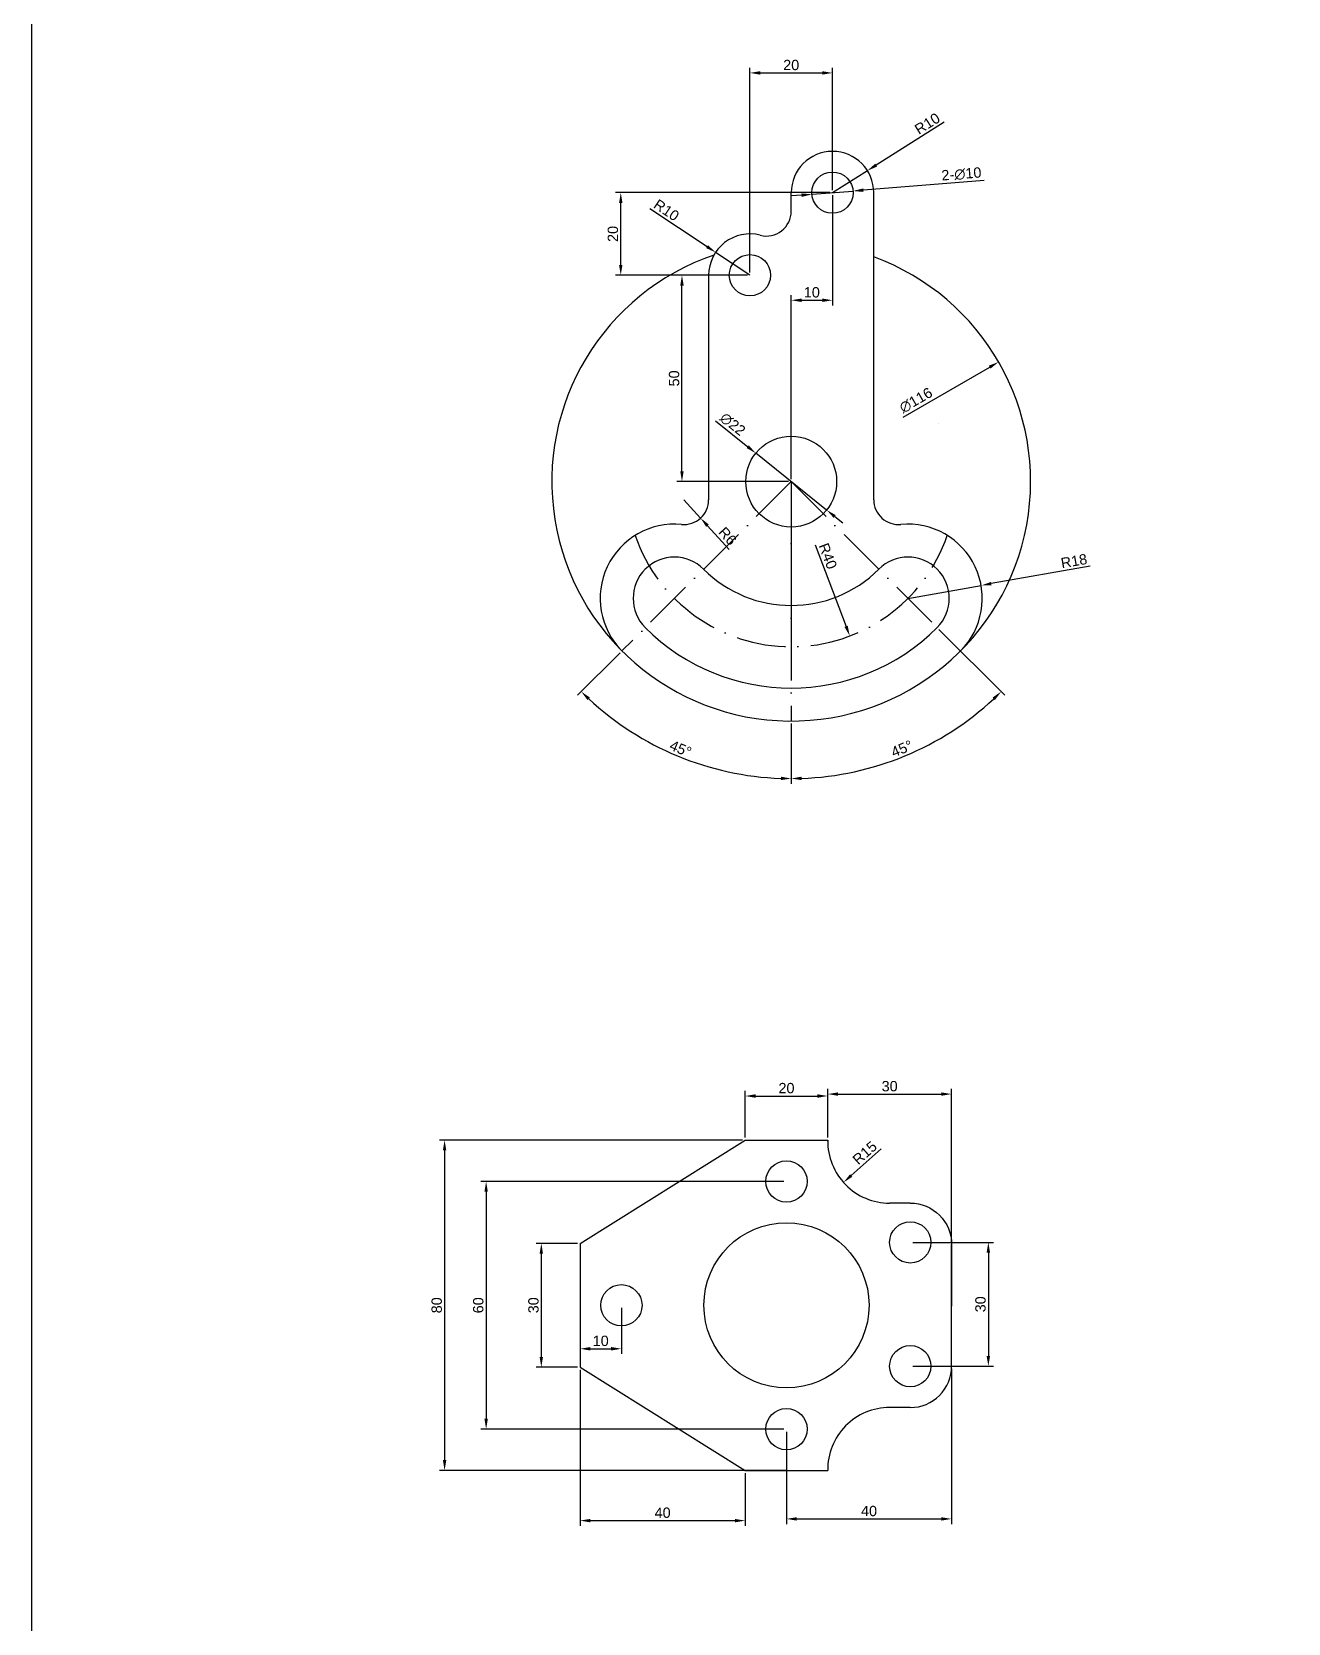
# Model space of a CAD drawing. Header units: millimetres. Extents: x 2016 to 2627, y 1255 to 2415.
# Drawn here: x 2016.5 to 2320.9, y 1773.8 to 2159.3 of the extents above; entities that cross this region are included whole.
import ezdxf

# ---------------------------------------------------------------- set-up
doc = ezdxf.new("R2010")
doc.units = ezdxf.units.MM
doc.linetypes.add('ACAD_ISO10W100', pattern=[18, 12, -3, 0, -3])
doc.styles.get("Standard").update_dxf_attribs({"font": 'arial.ttf'})
doc.dimstyles.new('ISO-25', dxfattribs={"dimtxt": 2.5, "dimasz": 2.5, "dimexe": 1.25, "dimexo": 0.625, "dimtad": 1, "dimtxsty": 'Standard', "dimcen": 2.5, "dimadec": 0, "dimazin": 0, "dimtfac": 1, "dimtmove": 0, "dimatfit": 3, "dimfxl": 1, "dimarcsym": 0})

# ---------------------------------------------------------------- blocks, each defined once
blk = doc.blocks.new('*D3')
at = {"color": 0, "lineweight": -2, "transparency": 16777216}
blk.add_line((2227.56, 2066.01), (2248.55, 2078.11), dxfattribs=at)
at = {"color": 0, "transparency": 16777216}
blk.add_solid([(2248.34, 2078.47), (2248.75, 2077.75), (2250.71, 2079.36)], dxfattribs=at)
at = {"layer": 'Defpoints', "color": 0, "transparency": 16777216}
for p in [(2250.71, 2079.36), (2150.23, 2021.4)]:
    blk.add_point(p, dxfattribs=at)
at = {"color": 0, "transparency": 16777216, "insert": (2230.69, 2070.08), "char_height": 2.5, "attachment_point": 5, "rotation": 29.9766}
blk.add_mtext('∅116', dxfattribs=at)
blk = doc.blocks.new('*D4')
at = {"color": 0, "lineweight": -2, "transparency": 16777216}
for p, q in [((2182.12, 2065.09), (2189.94, 2058.82)), ((2209.05, 2043.5), (2191.89, 2057.26)), ((2211, 2041.93), (2212.95, 2040.37))]:
    blk.add_line(p, q, dxfattribs=at)
at = {"color": 0, "transparency": 16777216}
for points in [[(2190.2, 2059.15), (2189.68, 2058.5), (2191.89, 2057.26)], [(2211.26, 2042.26), (2210.74, 2041.61), (2209.05, 2043.5)]]:
    blk.add_solid(points, dxfattribs=at)
at = {"layer": 'Defpoints', "color": 0, "transparency": 16777216}
for p in [(2191.89, 2057.26), (2209.05, 2043.5)]:
    blk.add_point(p, dxfattribs=at)
at = {"color": 0, "transparency": 16777216, "insert": (2186.28, 2064.28), "char_height": 2.5, "attachment_point": 5, "rotation": 321.2787}
blk.add_mtext('∅22', dxfattribs=at)
blk = doc.blocks.new('*D5')
at = {"color": 0, "lineweight": -2, "transparency": 16777216}
for p, q in [((2210.47, 2119.75), (2210.47, 2093.07)), ((2200.47, 2051), (2200.47, 2095.57)), ((2202.97, 2094.32), (2207.97, 2094.32))]:
    blk.add_line(p, q, dxfattribs=at)
at = {"color": 0, "transparency": 16777216}
for points in [[(2202.97, 2094.73), (2202.97, 2093.9), (2200.47, 2094.32)], [(2207.97, 2094.73), (2207.97, 2093.9), (2210.47, 2094.32)]]:
    blk.add_solid(points, dxfattribs=at)
at = {"layer": 'Defpoints', "color": 0, "transparency": 16777216}
for p in [(2210.47, 2120.38), (2210.47, 2094.32), (2200.47, 2050.38)]:
    blk.add_point(p, dxfattribs=at)
at = {"color": 0, "transparency": 16777216, "insert": (2205.47, 2096.22), "char_height": 2.5, "attachment_point": 5}
blk.add_mtext('10', dxfattribs=at)
blk = doc.blocks.new('*D6')
at = {"color": 0, "lineweight": -2, "transparency": 16777216}
for p, q in [((2189.84, 2100.38), (2172.75, 2100.38)), ((2174, 2052.88), (2174, 2097.88)), ((2199.84, 2050.38), (2172.75, 2050.38))]:
    blk.add_line(p, q, dxfattribs=at)
at = {"color": 0, "transparency": 16777216}
for points in [[(2173.59, 2097.88), (2174.42, 2097.88), (2174, 2100.38)], [(2173.59, 2052.88), (2174.42, 2052.88), (2174, 2050.38)]]:
    blk.add_solid(points, dxfattribs=at)
at = {"layer": 'Defpoints', "color": 0, "transparency": 16777216}
for p in [(2174, 2100.38), (2190.47, 2100.38), (2200.47, 2050.38)]:
    blk.add_point(p, dxfattribs=at)
at = {"color": 0, "transparency": 16777216, "insert": (2172.1, 2075.38), "char_height": 2.5, "attachment_point": 5, "rotation": 90}
blk.add_mtext('50', dxfattribs=at)
blk = doc.blocks.new('*D7')
at = {"color": 0, "lineweight": -2, "transparency": 16777216}
for p, q in [((2190.47, 2101), (2190.47, 2150.64)), ((2192.97, 2149.39), (2207.97, 2149.39)), ((2210.47, 2121), (2210.47, 2150.64))]:
    blk.add_line(p, q, dxfattribs=at)
at = {"color": 0, "transparency": 16777216}
for points in [[(2192.97, 2149.81), (2192.97, 2148.97), (2190.47, 2149.39)], [(2207.97, 2149.81), (2207.97, 2148.97), (2210.47, 2149.39)]]:
    blk.add_solid(points, dxfattribs=at)
at = {"layer": 'Defpoints', "color": 0, "transparency": 16777216}
for p in [(2210.47, 2149.39), (2210.47, 2120.38), (2190.47, 2100.38)]:
    blk.add_point(p, dxfattribs=at)
at = {"color": 0, "transparency": 16777216, "insert": (2200.47, 2151.29), "char_height": 2.5, "attachment_point": 5}
blk.add_mtext('20', dxfattribs=at)
blk = doc.blocks.new('*D8')
at = {"color": 0, "lineweight": -2, "transparency": 16777216}
for p, q in [((2237.5, 2137.42), (2221.04, 2127.04)), ((2210.47, 2120.38), (2218.93, 2125.71))]:
    blk.add_line(p, q, dxfattribs=at)
at = {"color": 0, "transparency": 16777216}
blk.add_solid([(2220.82, 2127.4), (2221.27, 2126.69), (2218.93, 2125.71)], dxfattribs=at)
at = {"layer": 'Defpoints', "color": 0, "transparency": 16777216}
for p in [(2218.93, 2125.71), (2210.47, 2120.38)]:
    blk.add_point(p, dxfattribs=at)
at = {"color": 0, "transparency": 16777216, "insert": (2233.44, 2137.1), "char_height": 2.5, "attachment_point": 5, "rotation": 32.2251}
blk.add_mtext('R10', dxfattribs=at)
blk = doc.blocks.new('*D9')
at = {"color": 0, "lineweight": -2, "transparency": 16777216}
for p, q in [((2205.49, 2119.98), (2215.45, 2120.78)), ((2247.19, 2123.32), (2217.95, 2120.98)), ((2202.99, 2119.78), (2200.5, 2119.58))]:
    blk.add_line(p, q, dxfattribs=at)
at = {"color": 0, "transparency": 16777216}
for points in [[(2217.91, 2121.39), (2217.98, 2120.56), (2215.45, 2120.78)], [(2202.96, 2120.19), (2203.03, 2119.36), (2205.49, 2119.98)]]:
    blk.add_solid(points, dxfattribs=at)
at = {"layer": 'Defpoints', "color": 0, "transparency": 16777216}
for p in [(2215.45, 2120.78), (2205.49, 2119.98)]:
    blk.add_point(p, dxfattribs=at)
at = {"color": 0, "transparency": 16777216, "insert": (2241.71, 2124.86), "char_height": 2.5, "attachment_point": 5, "rotation": 4.5828}
blk.add_mtext('2-∅10', dxfattribs=at)
blk = doc.blocks.new('*D10')
at = {"color": 0, "lineweight": -2, "transparency": 16777216}
for p, q in [((2166.18, 2116.56), (2180.07, 2107.31)), ((2190.47, 2100.38), (2182.15, 2105.92))]:
    blk.add_line(p, q, dxfattribs=at)
at = {"color": 0, "transparency": 16777216}
blk.add_solid([(2180.3, 2107.66), (2179.84, 2106.96), (2182.15, 2105.92)], dxfattribs=at)
at = {"layer": 'Defpoints', "color": 0, "transparency": 16777216}
for p in [(2182.15, 2105.92), (2190.47, 2100.38)]:
    blk.add_point(p, dxfattribs=at)
at = {"color": 0, "transparency": 16777216, "insert": (2170.24, 2116.14), "char_height": 2.5, "attachment_point": 5, "rotation": 326.3331}
blk.add_mtext('R10', dxfattribs=at)
blk = doc.blocks.new('*D11')
at = {"color": 0, "lineweight": -2, "transparency": 16777216}
blk.add_line((2206.29, 2035.04), (2213.77, 2015.32), dxfattribs=at)
at = {"color": 0, "transparency": 16777216}
blk.add_solid([(2214.16, 2015.47), (2213.38, 2015.17), (2214.66, 2012.98)], dxfattribs=at)
at = {"layer": 'Defpoints', "color": 0, "transparency": 16777216}
for p in [(2200.47, 2050.38), (2214.66, 2012.98)]:
    blk.add_point(p, dxfattribs=at)
at = {"color": 0, "transparency": 16777216, "insert": (2209.35, 2032.34), "char_height": 2.5, "attachment_point": 5, "rotation": 290.7765}
blk.add_mtext('R40', dxfattribs=at)
blk = doc.blocks.new('*D12')
at = {"color": 0, "lineweight": -2, "transparency": 16777216}
for p, q in [((2159.02, 2008.92), (2148.72, 1998.63)), ((2200.47, 1991.75), (2200.47, 1977.19))]:
    blk.add_line(p, q, dxfattribs=at)
blk.add_arc((2200.47, 2050.38), 71.94, 226.9912, 268.0088, dxfattribs=at)
at = {"color": 0, "transparency": 16777216}
for points in [[(2151.11, 1997.47), (2151.69, 1998.07), (2149.6, 1999.51)], [(2197.98, 1978.9), (2197.96, 1978.07), (2200.47, 1978.44)]]:
    blk.add_solid(points, dxfattribs=at)
at = {"layer": 'Defpoints', "color": 0, "transparency": 16777216}
for p in [(2200.47, 2050.38), (2200.47, 2050.38), (2159.46, 2009.37), (2200.47, 1992.38), (2164.5, 1988.08)]:
    blk.add_point(p, dxfattribs=at)
at = {"color": 0, "transparency": 16777216, "insert": (2173.67, 1985.67), "char_height": 2.5, "attachment_point": 5, "rotation": 337.5}
blk.add_mtext('45°', dxfattribs=at)
blk = doc.blocks.new('*D13')
at = {"color": 0, "lineweight": -2, "transparency": 16777216}
for p, q in [((2236.27, 2014.58), (2252.22, 1998.63)), ((2200.47, 1991.75), (2200.47, 1977.19))]:
    blk.add_line(p, q, dxfattribs=at)
blk.add_arc((2200.47, 2050.38), 71.94, 271.9912, 313.0088, dxfattribs=at)
at = {"color": 0, "transparency": 16777216}
for points in [[(2249.25, 1998.07), (2249.83, 1997.47), (2251.34, 1999.51)], [(2202.98, 1978.07), (2202.96, 1978.9), (2200.47, 1978.44)]]:
    blk.add_solid(points, dxfattribs=at)
at = {"layer": 'Defpoints', "color": 0, "transparency": 16777216}
for p in [(2200.47, 2050.38), (2200.47, 2050.38), (2235.83, 2015.02), (2200.47, 1992.38), (2219.09, 1980.89)]:
    blk.add_point(p, dxfattribs=at)
at = {"color": 0, "transparency": 16777216, "insert": (2227.27, 1985.67), "char_height": 2.5, "attachment_point": 5, "rotation": 22.5}
blk.add_mtext('45°', dxfattribs=at)
blk = doc.blocks.new('*D14')
at = {"color": 0, "lineweight": -2, "transparency": 16777216}
for p, q in [((2272.87, 2029.89), (2248.94, 2025.66)), ((2228.75, 2022.09), (2246.48, 2025.22))]:
    blk.add_line(p, q, dxfattribs=at)
at = {"color": 0, "transparency": 16777216}
blk.add_solid([(2248.87, 2026.07), (2249.01, 2025.25), (2246.48, 2025.22)], dxfattribs=at)
at = {"layer": 'Defpoints', "color": 0, "transparency": 16777216}
for p in [(2246.48, 2025.22), (2228.75, 2022.09)]:
    blk.add_point(p, dxfattribs=at)
at = {"color": 0, "transparency": 16777216, "insert": (2268.98, 2031.13), "char_height": 2.5, "attachment_point": 5, "rotation": 10.0155}
blk.add_mtext('R18', dxfattribs=at)
blk = doc.blocks.new('*D15')
at = {"color": 0, "lineweight": -2, "transparency": 16777216}
for p, q in [((2174.47, 2045.99), (2178.51, 2041.55)), ((2185.42, 2033.94), (2180.19, 2039.7))]:
    blk.add_line(p, q, dxfattribs=at)
at = {"color": 0, "transparency": 16777216}
blk.add_solid([(2180.5, 2039.98), (2179.88, 2039.42), (2178.51, 2041.55)], dxfattribs=at)
at = {"layer": 'Defpoints', "color": 0, "transparency": 16777216}
for p in [(2174.47, 2045.99), (2178.51, 2041.55)]:
    blk.add_point(p, dxfattribs=at)
at = {"color": 0, "transparency": 16777216, "insert": (2185.05, 2037.17), "char_height": 2.5, "attachment_point": 5, "rotation": 312.2688}
blk.add_mtext('R6', dxfattribs=at)
blk = doc.blocks.new('*D16')
at = {"color": 0, "lineweight": -2, "transparency": 16777216}
for p, q in [((2209.84, 2120.38), (2157.92, 2120.38)), ((2159.17, 2102.88), (2159.17, 2117.88)), ((2189.84, 2100.38), (2157.92, 2100.38))]:
    blk.add_line(p, q, dxfattribs=at)
at = {"color": 0, "transparency": 16777216}
for points in [[(2158.76, 2117.88), (2159.59, 2117.88), (2159.17, 2120.38)], [(2158.76, 2102.88), (2159.59, 2102.88), (2159.17, 2100.38)]]:
    blk.add_solid(points, dxfattribs=at)
at = {"layer": 'Defpoints', "color": 0, "transparency": 16777216}
for p in [(2159.17, 2120.38), (2210.47, 2120.38), (2190.47, 2100.38)]:
    blk.add_point(p, dxfattribs=at)
at = {"color": 0, "transparency": 16777216, "insert": (2157.27, 2110.38), "char_height": 2.5, "attachment_point": 5, "rotation": 90}
blk.add_mtext('20', dxfattribs=at)
blk = doc.blocks.new('*D31')
at = {"color": 0, "linetype": 'ByBlock', "lineweight": -2, "transparency": 16777216}
for p, q in [((2188.69, 1890.84), (2115.24, 1890.84)), ((2116.49, 1888.34), (2116.49, 1813.34)), ((2188.69, 1810.84), (2115.24, 1810.84))]:
    blk.add_line(p, q, dxfattribs=at)
at = {"color": 0, "linetype": 'ByBlock', "transparency": 16777216}
for points in [[(2116.08, 1888.34), (2116.91, 1888.34), (2116.49, 1890.84)], [(2116.08, 1813.34), (2116.91, 1813.34), (2116.49, 1810.84)]]:
    blk.add_solid(points, dxfattribs=at)
at = {"layer": 'Defpoints', "color": 0, "linetype": 'ByBlock', "transparency": 16777216}
for p in [(2189.32, 1890.84), (2116.49, 1810.84), (2189.32, 1810.84)]:
    blk.add_point(p, dxfattribs=at)
at = {"color": 0, "linetype": 'ByBlock', "transparency": 16777216, "insert": (2114.59, 1850.84), "char_height": 2.5, "attachment_point": 5, "rotation": 90}
blk.add_mtext('80', dxfattribs=at)
blk = doc.blocks.new('*D32')
at = {"color": 0, "linetype": 'ByBlock', "lineweight": -2, "transparency": 16777216}
for p, q in [((2148.69, 1865.84), (2138.68, 1865.84)), ((2139.93, 1863.34), (2139.93, 1838.34)), ((2148.69, 1835.84), (2138.68, 1835.84))]:
    blk.add_line(p, q, dxfattribs=at)
at = {"color": 0, "linetype": 'ByBlock', "transparency": 16777216}
for points in [[(2139.51, 1863.34), (2140.34, 1863.34), (2139.93, 1865.84)], [(2139.51, 1838.34), (2140.34, 1838.34), (2139.93, 1835.84)]]:
    blk.add_solid(points, dxfattribs=at)
at = {"layer": 'Defpoints', "color": 0, "linetype": 'ByBlock', "transparency": 16777216}
for p in [(2149.32, 1865.84), (2139.93, 1835.84), (2149.32, 1835.84)]:
    blk.add_point(p, dxfattribs=at)
at = {"color": 0, "linetype": 'ByBlock', "transparency": 16777216, "insert": (2138.03, 1850.84), "char_height": 2.5, "attachment_point": 5, "rotation": 90}
blk.add_mtext('30', dxfattribs=at)
blk = doc.blocks.new('*D33')
at = {"color": 0, "linetype": 'ByBlock', "lineweight": -2, "transparency": 16777216}
for p, q in [((2198.69, 1880.84), (2125.31, 1880.84)), ((2126.56, 1878.34), (2126.56, 1823.34)), ((2198.69, 1820.84), (2125.31, 1820.84))]:
    blk.add_line(p, q, dxfattribs=at)
at = {"color": 0, "linetype": 'ByBlock', "transparency": 16777216}
for points in [[(2126.14, 1878.34), (2126.97, 1878.34), (2126.56, 1880.84)], [(2126.14, 1823.34), (2126.97, 1823.34), (2126.56, 1820.84)]]:
    blk.add_solid(points, dxfattribs=at)
at = {"layer": 'Defpoints', "color": 0, "linetype": 'ByBlock', "transparency": 16777216}
for p in [(2199.32, 1880.84), (2126.56, 1820.84), (2199.32, 1820.84)]:
    blk.add_point(p, dxfattribs=at)
at = {"color": 0, "linetype": 'ByBlock', "transparency": 16777216, "insert": (2124.66, 1850.84), "char_height": 2.5, "attachment_point": 5, "rotation": 90}
blk.add_mtext('60', dxfattribs=at)
blk = doc.blocks.new('*D34')
at = {"color": 0, "linetype": 'ByBlock', "lineweight": -2, "transparency": 16777216}
for p, q in [((2229.94, 1866.08), (2249.48, 1866.08)), ((2248.23, 1863.58), (2248.23, 1838.58)), ((2229.94, 1836.08), (2249.48, 1836.08))]:
    blk.add_line(p, q, dxfattribs=at)
at = {"color": 0, "linetype": 'ByBlock', "transparency": 16777216}
for points in [[(2247.81, 1863.58), (2248.65, 1863.58), (2248.23, 1866.08)], [(2247.81, 1838.58), (2248.65, 1838.58), (2248.23, 1836.08)]]:
    blk.add_solid(points, dxfattribs=at)
at = {"layer": 'Defpoints', "color": 0, "linetype": 'ByBlock', "transparency": 16777216}
for p in [(2229.32, 1866.08), (2229.32, 1836.08), (2248.23, 1836.08)]:
    blk.add_point(p, dxfattribs=at)
at = {"color": 0, "linetype": 'ByBlock', "transparency": 16777216, "insert": (2246.33, 1851.08), "char_height": 2.5, "attachment_point": 5, "rotation": 90}
blk.add_mtext('30', dxfattribs=at)
blk = doc.blocks.new('*D36')
at = {"color": 0, "linetype": 'ByBlock', "lineweight": -2, "transparency": 16777216}
blk.add_line((2222.26, 1888.76), (2214.99, 1882.27), dxfattribs=at)
at = {"color": 0, "linetype": 'ByBlock', "transparency": 16777216}
blk.add_solid([(2214.72, 1882.58), (2215.27, 1881.96), (2213.13, 1880.6)], dxfattribs=at)
at = {"layer": 'Defpoints', "color": 0, "linetype": 'ByBlock', "transparency": 16777216}
for p in [(2224.32, 1890.59), (2213.13, 1880.6)]:
    blk.add_point(p, dxfattribs=at)
at = {"color": 0, "linetype": 'ByBlock', "transparency": 16777216, "insert": (2218.29, 1887.76), "char_height": 2.5, "attachment_point": 5, "rotation": 41.7511}
blk.add_mtext('R15', dxfattribs=at)
blk = doc.blocks.new('*D37')
at = {"color": 0, "linetype": 'ByBlock', "lineweight": -2, "transparency": 16777216}
for p, q in [((2239.32, 1835.46), (2239.32, 1797.84)), ((2199.32, 1820.21), (2199.32, 1797.84)), ((2201.82, 1799.09), (2236.82, 1799.09))]:
    blk.add_line(p, q, dxfattribs=at)
at = {"color": 0, "linetype": 'ByBlock', "transparency": 16777216}
for points in [[(2201.82, 1799.5), (2201.82, 1798.67), (2199.32, 1799.09)], [(2236.82, 1799.5), (2236.82, 1798.67), (2239.32, 1799.09)]]:
    blk.add_solid(points, dxfattribs=at)
at = {"layer": 'Defpoints', "color": 0, "linetype": 'ByBlock', "transparency": 16777216}
for p in [(2239.32, 1836.08), (2199.32, 1820.84), (2239.32, 1799.09)]:
    blk.add_point(p, dxfattribs=at)
at = {"color": 0, "linetype": 'ByBlock', "transparency": 16777216, "insert": (2219.32, 1800.99), "char_height": 2.5, "attachment_point": 5}
blk.add_mtext('40', dxfattribs=at)
blk = doc.blocks.new('*D38')
at = {"color": 0, "linetype": 'ByBlock', "lineweight": -2, "transparency": 16777216}
for p, q in [((2209.32, 1891.46), (2209.32, 1903.26)), ((2211.82, 1902.01), (2236.82, 1902.01)), ((2239.32, 1866.22), (2239.32, 1903.26))]:
    blk.add_line(p, q, dxfattribs=at)
at = {"color": 0, "linetype": 'ByBlock', "transparency": 16777216}
for points in [[(2211.82, 1902.42), (2211.82, 1901.59), (2209.32, 1902.01)], [(2236.82, 1902.42), (2236.82, 1901.59), (2239.32, 1902.01)]]:
    blk.add_solid(points, dxfattribs=at)
at = {"layer": 'Defpoints', "color": 0, "linetype": 'ByBlock', "transparency": 16777216}
for p in [(2239.32, 1902.01), (2209.32, 1890.84), (2239.32, 1865.59)]:
    blk.add_point(p, dxfattribs=at)
at = {"color": 0, "linetype": 'ByBlock', "transparency": 16777216, "insert": (2224.32, 1903.91), "char_height": 2.5, "attachment_point": 5}
blk.add_mtext('30', dxfattribs=at)
blk = doc.blocks.new('*D39')
at = {"color": 0, "linetype": 'ByBlock', "lineweight": -2, "transparency": 16777216}
for p, q in [((2189.32, 1891.46), (2189.32, 1902.79)), ((2191.82, 1901.54), (2206.82, 1901.54)), ((2209.32, 1891.46), (2209.32, 1902.79))]:
    blk.add_line(p, q, dxfattribs=at)
at = {"color": 0, "linetype": 'ByBlock', "transparency": 16777216}
for points in [[(2191.82, 1901.96), (2191.82, 1901.12), (2189.32, 1901.54)], [(2206.82, 1901.96), (2206.82, 1901.12), (2209.32, 1901.54)]]:
    blk.add_solid(points, dxfattribs=at)
at = {"layer": 'Defpoints', "color": 0, "linetype": 'ByBlock', "transparency": 16777216}
for p in [(2209.32, 1901.54), (2189.32, 1890.84), (2209.32, 1890.84)]:
    blk.add_point(p, dxfattribs=at)
at = {"color": 0, "linetype": 'ByBlock', "transparency": 16777216, "insert": (2199.32, 1903.44), "char_height": 2.5, "attachment_point": 5}
blk.add_mtext('20', dxfattribs=at)
blk = doc.blocks.new('*D40')
at = {"color": 0, "linetype": 'ByBlock', "lineweight": -2, "transparency": 16777216}
for p, q in [((2149.32, 1850.21), (2149.32, 1839.06)), ((2159.32, 1850.21), (2159.32, 1839.06)), ((2151.82, 1840.31), (2156.82, 1840.31))]:
    blk.add_line(p, q, dxfattribs=at)
at = {"color": 0, "linetype": 'ByBlock', "transparency": 16777216}
for points in [[(2151.82, 1840.73), (2151.82, 1839.89), (2149.32, 1840.31)], [(2156.82, 1840.73), (2156.82, 1839.89), (2159.32, 1840.31)]]:
    blk.add_solid(points, dxfattribs=at)
at = {"layer": 'Defpoints', "color": 0, "linetype": 'ByBlock', "transparency": 16777216}
for p in [(2149.32, 1850.84), (2159.32, 1850.84), (2159.32, 1840.31)]:
    blk.add_point(p, dxfattribs=at)
at = {"color": 0, "linetype": 'ByBlock', "transparency": 16777216, "insert": (2154.32, 1842.21), "char_height": 2.5, "attachment_point": 5}
blk.add_mtext('10', dxfattribs=at)
blk = doc.blocks.new('*D42')
at = {"color": 0, "linetype": 'ByBlock', "lineweight": -2, "transparency": 16777216}
for p, q in [((2149.32, 1835.21), (2149.32, 1797.43)), ((2189.32, 1810.21), (2189.32, 1797.43)), ((2151.82, 1798.68), (2186.82, 1798.68))]:
    blk.add_line(p, q, dxfattribs=at)
at = {"color": 0, "linetype": 'ByBlock', "transparency": 16777216}
for points in [[(2151.82, 1799.09), (2151.82, 1798.26), (2149.32, 1798.68)], [(2186.82, 1799.09), (2186.82, 1798.26), (2189.32, 1798.68)]]:
    blk.add_solid(points, dxfattribs=at)
at = {"layer": 'Defpoints', "color": 0, "linetype": 'ByBlock', "transparency": 16777216}
for p in [(2149.32, 1835.84), (2189.32, 1810.84), (2189.32, 1798.68)]:
    blk.add_point(p, dxfattribs=at)
at = {"color": 0, "linetype": 'ByBlock', "transparency": 16777216, "insert": (2169.32, 1800.58), "char_height": 2.5, "attachment_point": 5}
blk.add_mtext('40', dxfattribs=at)

msp = doc.modelspace()

# ---------------------------------------------------------------- linework, layer by layer
for points in [[(2016.491, 2414.846), (2626.697, 2414.846), (2626.697, 1255.302), (2016.491, 1255.302)], [(2236.262, 2064.42), (2236.262, 2064.42)]]:
    msp.add_lwpolyline(points, close=True)
for points in [[(2200.47, 2115.871), (2200.47, 2120.379)], [(2220.47, 2050.379), (2220.47, 2120.379)], [(2220.47, 2045.986), (2220.47, 2108.505)], [(2180.47, 2100.379), (2180.47, 2045.986)], [(2200.47, 2050.379), (2200.47, 2010.379)], [(2200.47, 2050.379), (2200.47, 2010.379)], [(2149.32, 1865.838), (2189.32, 1890.838)], [(2189.32, 1890.838), (2209.32, 1890.838)], [(2149.32, 1865.838), (2149.32, 1850.838)], [(2149.32, 1850.838), (2149.32, 1835.838)], [(2149.32, 1835.838), (2189.32, 1810.838)], [(2199.32, 1810.838), (2179.32, 1810.838)]]:
    msp.add_lwpolyline(points)
at = {"linetype": 'ACAD_ISO10W100'}
for points in [[(2200.47, 2050.379), (2159.457, 2009.367)], [(2200.47, 2050.379), (2200.47, 1992.379)], [(2200.47, 2050.379), (2235.825, 2015.023)]]:
    msp.add_lwpolyline(points, dxfattribs=at)
at = {"linetype": 'ByBlock'}
for points in [[(2209.32, 1890.592), (2209.32, 1890.838), (2209.322, 1890.838)], [(2209.32, 1890.592), (2209.32, 1890.838), (2209.322, 1890.838)], [(2229.319, 1875.592), (2224.32, 1875.592)], [(2239.319, 1865.592), (2239.319, 1850.592)], [(2239.319, 1836.084), (2239.319, 1851.084)], [(2229.319, 1826.084), (2224.32, 1826.084)], [(2189.32, 1810.838), (2209.322, 1810.838)]]:
    msp.add_lwpolyline(points, dxfattribs=at)
for points in [[(2229.319, 1875.592, -0.4142136), (2239.319, 1865.592)], [(2229.319, 1826.084, 0.4142136), (2239.319, 1836.084), (2239.319, 1865.592)]]:
    msp.add_lwpolyline(points, format="xyb", dxfattribs=at)
for centre, radius in [((2210.47, 2120.379), 5), ((2190.47, 2100.379), 5), ((2200.47, 2050.379), 11), ((2199.32, 1880.838), 5), ((2199.32, 1850.838), 20), ((2159.32, 1850.838), 5), ((2199.32, 1820.838), 5)]:
    msp.add_circle(centre, radius)
for centre in [(2229.319, 1866.084), (2229.319, 1836.084)]:
    msp.add_circle(centre, 5, dxfattribs=at)
for centre, radius, start, end in [((2210.47, 2120.379), 10, 0, 180), ((2194.47, 2115.871), 6, 255.52284, 360), ((2190.47, 2100.379), 10, 75.52284, 180), ((2200.47, 2050.379), 58, 108.82922, 69.82873), ((2174.47, 2045.986), 6, 264.53821, 360), ((2226.47, 2045.986), 6, 180, 275.46156), ((2172.185, 2022.094), 18, 84.53821, 225), ((2228.754, 2022.094), 18, 315, 95.46156), ((2172.185, 2022.094), 10, 45, 225), ((2228.754, 2022.094), 10, 315, 135), ((2200.47, 2050.379), 30, 225, 315), ((2200.47, 2050.379), 50, 225, 315)]:
    msp.add_arc(centre, radius, start, end)
at = {"linetype": 'ACAD_ISO10W100'}
msp.add_arc((2200.47, 2050.379), 40, 198.99424, 341.00576, dxfattribs=at)
at = {"linetype": 'ByBlock'}
for centre, start, end in [((2224.32, 1890.592), 179.05947, 270), ((2224.32, 1811.084), 90, 180.94053)]:
    msp.add_arc(centre, 15, start, end, dxfattribs=at)

# ---------------------------------------------------------------- dimensions: what is measured, and where the dimension line sits
for base, p1, picture, middle in [((2210.47, 2149.39), (2190.47, 2100.379), '*D7', (2200.47, 2151.292)), ((2210.47, 2094.315), (2200.47, 2050.379), '*D5', (2205.47, 2096.217))]:
    dim = msp.add_linear_dim(base=base, p1=p1, p2=(2210.47, 2120.379), dimstyle='ISO-25')
    dim.commit()
    dim.dimension.update_dxf_attribs({"geometry": picture, "text_midpoint": middle})
for center, mpoint, picture, middle in [((2210.47, 2120.379), (2218.929, 2125.711), '*D8', (2234.45, 2135.494)), ((2190.47, 2100.379), (2182.147, 2105.923), '*D10', (2169.183, 2114.558)), ((2200.47, 2050.379), (2214.659, 2012.98), '*D11', (2207.568, 2031.67)), ((2228.754, 2022.094), (2246.48, 2025.225), '*D14', (2269.313, 2029.257))]:
    dim = msp.add_radius_dim(center=center, mpoint=mpoint, dimstyle='ISO-25')
    dim.commit()
    dim.dimension.update_dxf_attribs({"geometry": picture, "text_midpoint": middle, "dimtype": 164})
dim = msp.add_diameter_dim_2p(p1=(2205.486, 2119.979), p2=(2215.454, 2120.778), text='2-<>', dimstyle='ISO-25')
dim.commit()
dim.dimension.update_dxf_attribs({"geometry": '*D9', "text_midpoint": (2241.866, 2122.895), "dimtype": 163})
for base, p1, p2, picture, middle in [((2159.173, 2120.379), (2190.47, 2100.379), (2210.47, 2120.379), '*D16', (2157.272, 2110.379)), ((2174.003, 2100.379), (2200.47, 2050.379), (2190.47, 2100.379), '*D6', (2172.101, 2075.379))]:
    dim = msp.add_linear_dim(base=base, p1=p1, p2=p2, angle=90, dimstyle='ISO-25')
    dim.commit()
    dim.dimension.update_dxf_attribs({"geometry": picture, "text_midpoint": middle})
dim = msp.add_diameter_dim_2p(p1=(2150.228, 2021.399), p2=(2250.711, 2079.358), dimstyle='ISO-25')
dim.commit()
dim.dimension.update_dxf_attribs({"geometry": '*D3', "text_midpoint": (2231.672, 2068.376), "dimtype": 163})
dim = msp.add_diameter_dim_2p(p1=(2209.052, 2043.498), p2=(2191.888, 2057.26), dimstyle='ISO-25')
dim.commit()
dim.dimension.update_dxf_attribs({"geometry": '*D4', "text_midpoint": (2186.284, 2064.279)})
for base, line1, line2, picture, middle in [((2164.5, 1988.078), ((2200.47, 2050.379), (2200.47, 1992.379)), ((2200.47, 2050.379), (2159.457, 2009.367)), '*D12', (2173.666, 1985.668)), ((2219.089, 1980.89), ((2200.47, 2050.379), (2235.825, 2015.023)), ((2200.47, 2050.379), (2200.47, 1992.379)), '*D13', (2227.274, 1985.666))]:
    dim = msp.add_angular_dim_2l(base=base, line1=line1, line2=line2, dimstyle='ISO-25')
    dim.commit()
    dim.dimension.update_dxf_attribs({"geometry": picture, "text_midpoint": middle})
dim = msp.add_radius_dim(center=(2174.47, 2045.986), mpoint=(2178.505, 2041.546), dimstyle='ISO-25')
dim.commit()
dim.dimension.update_dxf_attribs({"geometry": '*D15', "text_midpoint": (2185.051, 2037.171)})
for base, p1, p2, picture, middle in [((2209.32, 1901.538), (2189.32, 1890.838), (2209.32, 1890.838), '*D39', (2199.32, 1903.44)), ((2239.319, 1902.005), (2209.32, 1890.838), (2239.319, 1865.592), '*D38', (2224.32, 1903.907)), ((2159.32, 1840.31), (2149.32, 1850.838), (2159.32, 1850.838), '*D40', (2154.32, 1842.212)), ((2189.32, 1798.678), (2149.32, 1835.838), (2189.32, 1810.838), '*D42', (2169.32, 1800.579)), ((2239.319, 1799.088), (2199.32, 1820.838), (2239.319, 1836.084), '*D37', (2219.32, 1800.989))]:
    dim = msp.add_linear_dim(base=base, p1=p1, p2=p2, dimstyle='ISO-25', dxfattribs=at)
    dim.commit()
    dim.dimension.update_dxf_attribs({"geometry": picture, "text_midpoint": middle})
for base, p1, p2, picture, middle in [((2116.492, 1810.838), (2189.32, 1890.838), (2189.32, 1810.838), '*D31', (2116.492, 1850.838)), ((2126.556, 1820.838), (2199.32, 1880.838), (2199.32, 1820.838), '*D33', (2126.556, 1850.838))]:
    dim = msp.add_linear_dim(base=base, p1=p1, p2=p2, angle=90, dimstyle='ISO-25', dxfattribs=at)
    dim.commit()
    dim.dimension.update_dxf_attribs({"geometry": picture, "text_midpoint": middle, "dimtype": 160})
dim = msp.add_radius_dim(center=(2224.32, 1890.592), mpoint=(2213.129, 1880.603), dimstyle='ISO-25', dxfattribs=at)
dim.commit()
dim.dimension.update_dxf_attribs({"geometry": '*D36', "text_midpoint": (2219.561, 1886.344), "dimtype": 164})
for base, p1, p2, picture, middle in [((2248.231, 1836.084), (2229.319, 1866.084), (2229.319, 1836.084), '*D34', (2246.329, 1851.084)), ((2139.928, 1835.838), (2149.32, 1865.838), (2149.32, 1835.838), '*D32', (2138.026, 1850.838))]:
    dim = msp.add_linear_dim(base=base, p1=p1, p2=p2, angle=90, dimstyle='ISO-25', dxfattribs=at)
    dim.commit()
    dim.dimension.update_dxf_attribs({"geometry": picture, "text_midpoint": middle})

doc.saveas('drawing.dxf')
